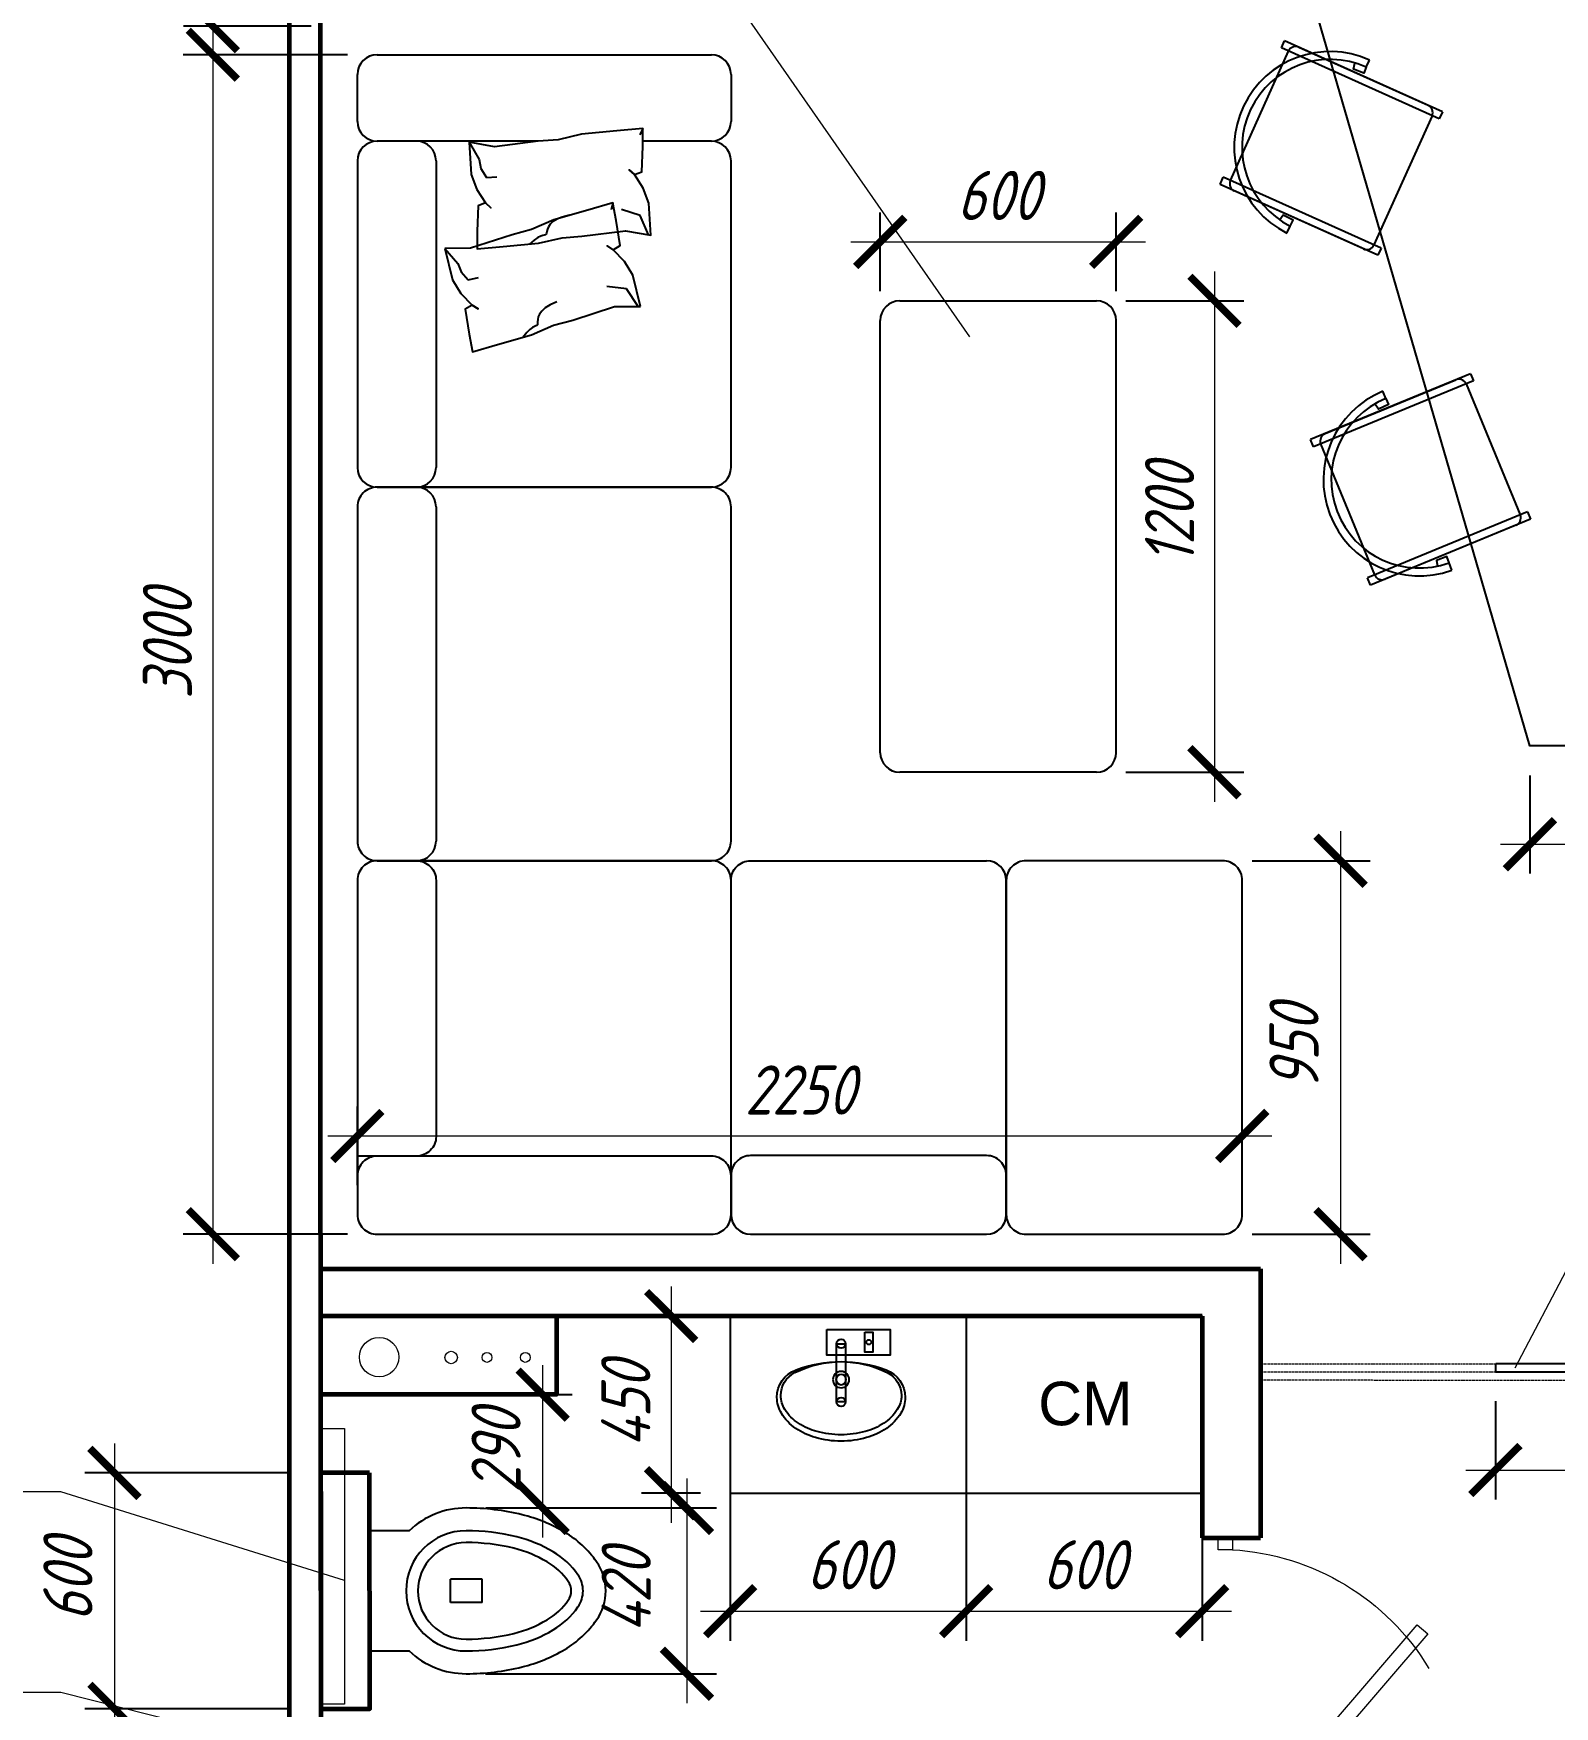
# Model space of a CAD drawing. Header units: millimetres. Extents: x 653176 to 972033, y 753746 to 925850.
# Drawn here: x 747950 to 751817, y 785690 to 789945 of the extents above; entities that cross this region are included whole.
import ezdxf

# ---------------------------------------------------------------- set-up
doc = ezdxf.new("R2010")
doc.units = ezdxf.units.MM
doc.header["$LTSCALE"] = 10
for name, pattern in [('HIDDEN', [0.375, 0.25, -0.125]), ('HIDDEN2', [0.1875, 0.125, -0.0625]), ('Воздушная', [3.96875, 2.38125, -1.5875])]:
    doc.linetypes.add(name, pattern=pattern)
doc.layers.get('0').update_dxf_attribs({"color": 65, "lineweight": 25})
for name, color, linetype, lineweight in [('A-FLOR-OVHD', 8, 'Воздушная', 18), ('wall', 95, 'Continuous', 60), ('двери', 202, 'Continuous', 9), ('МЕБ', 255, 'Continuous', 20), ('проем', 252, 'Continuous', 13), ('размh150', 7, 'Continuous', 9), ('размеры', 250, 'Continuous', 0)]:
    doc.layers.add(name, color=color, linetype=linetype, lineweight=lineweight)
doc.layers.add('Mebel', color=7, linetype='Continuous')
doc.layers.add('Мебель', color=7, linetype='Continuous')
doc.styles.get("Standard").update_dxf_attribs({"font": 'arial.ttf', "height": 150})
doc.styles.add('ГОСТ тип А', font='gost_a.shx', dxfattribs={"oblique": 15, "height": 125})
doc.dimstyles.new('ГОСТ тип А', dxfattribs={"dimtxt": 125, "dimasz": 125, "dimexe": 75, "dimexo": 75, "dimgap": 50, "dimtad": 1, "dimdec": 0, "dimrnd": 5, "dimtxsty": 'ГОСТ тип А', "dimblk": 'ARCHTICK', "dimcen": 50, "dimdle": 75, "dimadec": 0, "dimazin": 0, "dimtfac": 1, "dimtdec": 0, "dimtmove": 1, "dimatfit": 2, "dimfxl": 1, "dimlwd": 9, "dimarcsym": 0})

# ---------------------------------------------------------------- blocks, each defined once
blk = doc.blocks.new('дверь')
at = {"layer": 'двери'}
for points in [[(563764, 910696.3), (563734.1, 910696.5), (563733.9, 910660.6), (563763.8, 910660.5)], [(564498, 910655), (563953.4, 910189.8), (563976.6, 910162.5), (564521.3, 910627.8)], [(564533.9, 910690.7), (564498.1, 910690.8), (564498, 910655), (564533.8, 910654.9)]]:
    blk.add_lwpolyline(points, close=True, dxfattribs=at)
blk.add_arc((564389.3, 910695.5), 626.4, 183.2052, 238.7851, dxfattribs=at)
blk = doc.blocks.new('трубы')
at = {"layer": 'проем'}
blk.add_circle((360852.3, 904012.3), 50, dxfattribs=at)
blk = doc.blocks.new('_ARCHTICK')
at = {"color": 0, "linetype": 'ByBlock', "ltscale": 50, "const_width": 0.15}
blk.add_lwpolyline([(-0.5, -0.5), (0.5, 0.5)], dxfattribs=at)
blk = doc.blocks.new('*D695')
at = {"layer": 'Defpoints', "color": 0, "lineweight": 90, "transparency": 16777216}
for p in [(748730.3, 790963.7), (748405.8, 789963.7), (748730.6, 789963.7)]:
    blk.add_point(p, dxfattribs=at)
at = {"layer": 'размh150', "color": 0, "lineweight": 9, "transparency": 16777216}
blk.add_line((748405.8, 791038.7), (748405.8, 789888.7), dxfattribs=at)
at = {"layer": 'размh150', "color": 0, "lineweight": -2, "transparency": 16777216}
for p, q in [((748655.3, 790963.7), (748330.8, 790963.7)), ((748655.6, 789963.7), (748330.8, 789963.7))]:
    blk.add_line(p, q, dxfattribs=at)
at = {"layer": 'размh150', "color": 0, "lineweight": 9, "transparency": 16777216, "xscale": 125, "yscale": 125, "zscale": 125}
for p, rotation in [((748405.8, 790963.7), 90), ((748405.8, 789963.7), 270)]:
    blk.add_blockref('_ARCHTICK', p, dxfattribs=dict(at, rotation=rotation))
at = {"layer": 'размh150', "color": 0, "transparency": 16777216, "insert": (748293, 790463.7), "char_height": 125, "attachment_point": 5, "rotation": 90, "style": 'ГОСТ тип А'}
blk.add_mtext('1000', dxfattribs=at)
blk = doc.blocks.new('*D696')
at = {"layer": 'Defpoints', "color": 0, "lineweight": 90, "transparency": 16777216}
for p in [(748823.3, 789891.1), (748405.6, 786891.1), (748823.3, 786891.1)]:
    blk.add_point(p, dxfattribs=at)
at = {"layer": 'размh150', "color": 0, "lineweight": 9, "transparency": 16777216}
blk.add_line((748405.6, 789966.1), (748405.6, 786816.1), dxfattribs=at)
at = {"layer": 'размh150', "color": 0, "lineweight": -2, "transparency": 16777216}
for p, q in [((748748.3, 789891.1), (748330.6, 789891.1)), ((748748.3, 786891.1), (748330.6, 786891.1))]:
    blk.add_line(p, q, dxfattribs=at)
at = {"layer": 'размh150', "color": 0, "lineweight": 9, "transparency": 16777216, "xscale": 125, "yscale": 125, "zscale": 125}
for p, rotation in [((748405.6, 789891.1), 90), ((748405.6, 786891.1), 270)]:
    blk.add_blockref('_ARCHTICK', p, dxfattribs=dict(at, rotation=rotation))
at = {"layer": 'размh150', "color": 0, "transparency": 16777216, "insert": (748290.2, 788391.1), "char_height": 125, "attachment_point": 5, "rotation": 90, "style": 'ГОСТ тип А'}
blk.add_mtext('3000', dxfattribs=at)
blk = doc.blocks.new('*D698')
at = {"layer": 'Defpoints', "color": 0, "lineweight": 90, "transparency": 16777216}
for p in [(749721.1, 786332.2), (750321.1, 786333.1), (750321.1, 785932.4)]:
    blk.add_point(p, dxfattribs=at)
at = {"layer": 'размh150', "color": 0, "lineweight": -2, "transparency": 16777216}
for p, q in [((749721.1, 786257.2), (749721.1, 785857.4)), ((750321.1, 786258.1), (750321.1, 785857.4))]:
    blk.add_line(p, q, dxfattribs=at)
at = {"layer": 'размh150', "color": 0, "lineweight": 9, "transparency": 16777216}
blk.add_line((749646.1, 785932.4), (750396.1, 785932.4), dxfattribs=at)
at = {"layer": 'размh150', "color": 0, "lineweight": 9, "transparency": 16777216, "xscale": 125, "yscale": 125, "zscale": 125, "rotation": 180}
blk.add_blockref('_ARCHTICK', (749721.1, 785932.4), dxfattribs=at)
at = {"layer": 'размh150', "color": 0, "lineweight": 9, "transparency": 16777216, "xscale": 125, "yscale": 125, "zscale": 125}
blk.add_blockref('_ARCHTICK', (750321.1, 785932.4), dxfattribs=at)
at = {"layer": 'размh150', "color": 0, "transparency": 16777216, "insert": (750021.1, 786050.6), "char_height": 125, "attachment_point": 5, "style": 'ГОСТ тип А'}
blk.add_mtext('600', dxfattribs=at)
blk = doc.blocks.new('*D702')
at = {"layer": 'Defpoints', "color": 0, "lineweight": 90, "transparency": 16777216}
for p in [(749027.9, 786483.1), (749025.1, 786194.9), (749244.1, 786194.9)]:
    blk.add_point(p, dxfattribs=at)
at = {"layer": 'размh150', "color": 0, "lineweight": 9, "transparency": 16777216}
blk.add_line((749244.1, 786558.1), (749244.1, 786119.9), dxfattribs=at)
at = {"layer": 'размh150', "color": 0, "lineweight": -2, "transparency": 16777216}
for p, q in [((749102.9, 786483.1), (749319.1, 786483.1)), ((749100.1, 786194.9), (749319.1, 786194.9))]:
    blk.add_line(p, q, dxfattribs=at)
at = {"layer": 'размh150', "color": 0, "lineweight": 9, "transparency": 16777216, "xscale": 125, "yscale": 125, "zscale": 125}
for p, rotation in [((749244.1, 786483.1), 90), ((749244.1, 786194.9), 270)]:
    blk.add_blockref('_ARCHTICK', p, dxfattribs=dict(at, rotation=rotation))
at = {"layer": 'размh150', "color": 0, "transparency": 16777216, "insert": (749125.8, 786339), "char_height": 125, "attachment_point": 5, "rotation": 90, "style": 'ГОСТ тип А'}
blk.add_mtext('290', dxfattribs=at)
blk = doc.blocks.new('*D703')
at = {"layer": 'Defpoints', "color": 0, "lineweight": 90, "transparency": 16777216}
for p in [(749025.1, 786194.9), (749023.8, 785773.4), (749611.1, 785773.4)]:
    blk.add_point(p, dxfattribs=at)
at = {"layer": 'размh150', "color": 0, "lineweight": 9, "transparency": 16777216}
blk.add_line((749611.1, 786269.9), (749611.1, 785698.4), dxfattribs=at)
at = {"layer": 'размh150', "color": 0, "lineweight": -2, "transparency": 16777216}
for p, q in [((749100.1, 786194.9), (749686.1, 786194.9)), ((749098.8, 785773.4), (749686.1, 785773.4))]:
    blk.add_line(p, q, dxfattribs=at)
at = {"layer": 'размh150', "color": 0, "lineweight": 9, "transparency": 16777216, "xscale": 125, "yscale": 125, "zscale": 125}
for p, rotation in [((749611.1, 786194.9), 90), ((749611.1, 785773.4), 270)]:
    blk.add_blockref('_ARCHTICK', p, dxfattribs=dict(at, rotation=rotation))
at = {"layer": 'размh150', "color": 0, "transparency": 16777216, "insert": (749456.8, 785984.1), "char_height": 125, "attachment_point": 5, "rotation": 90, "style": 'ГОСТ тип А'}
blk.add_mtext('420', dxfattribs=at)
blk = doc.blocks.new('*D707')
at = {"layer": 'Defpoints', "color": 0, "lineweight": 90, "transparency": 16777216}
for p in [(750973.3, 787841.1), (750973.3, 786891.1), (751273.3, 786891.1)]:
    blk.add_point(p, dxfattribs=at)
at = {"layer": 'размh150', "color": 0, "lineweight": 9, "transparency": 16777216}
blk.add_line((751273.3, 787916.1), (751273.3, 786816.1), dxfattribs=at)
at = {"layer": 'размh150', "color": 0, "lineweight": -2, "transparency": 16777216}
for p, q in [((751048.3, 787841.1), (751348.3, 787841.1)), ((751048.3, 786891.1), (751348.3, 786891.1))]:
    blk.add_line(p, q, dxfattribs=at)
at = {"layer": 'размh150', "color": 0, "lineweight": 9, "transparency": 16777216, "xscale": 125, "yscale": 125, "zscale": 125}
for p, rotation in [((751273.3, 787841.1), 90), ((751273.3, 786891.1), 270)]:
    blk.add_blockref('_ARCHTICK', p, dxfattribs=dict(at, rotation=rotation))
at = {"layer": 'размh150', "color": 0, "transparency": 16777216, "insert": (751154.9, 787366.1), "char_height": 125, "attachment_point": 5, "rotation": 90, "style": 'ГОСТ тип А'}
blk.add_mtext('950', dxfattribs=at)
blk = doc.blocks.new('*D708')
at = {"layer": 'Defpoints', "color": 0, "lineweight": 90, "transparency": 16777216}
for p in [(750652.7, 789264.9), (750652.7, 788065.9), (750952.7, 788065.9)]:
    blk.add_point(p, dxfattribs=at)
at = {"layer": 'размh150', "color": 0, "lineweight": 9, "transparency": 16777216}
blk.add_line((750952.7, 789339.9), (750952.7, 787990.9), dxfattribs=at)
at = {"layer": 'размh150', "color": 0, "lineweight": -2, "transparency": 16777216}
for p, q in [((750727.7, 789264.9), (751027.7, 789264.9)), ((750727.7, 788065.9), (751027.7, 788065.9))]:
    blk.add_line(p, q, dxfattribs=at)
at = {"layer": 'размh150', "color": 0, "lineweight": 9, "transparency": 16777216, "xscale": 125, "yscale": 125, "zscale": 125}
for p, rotation in [((750952.7, 789264.9), 90), ((750952.7, 788065.9), 270)]:
    blk.add_blockref('_ARCHTICK', p, dxfattribs=dict(at, rotation=rotation))
at = {"layer": 'размh150', "color": 0, "transparency": 16777216, "insert": (750838.5, 788722.9), "char_height": 125, "attachment_point": 5, "rotation": 90, "style": 'ГОСТ тип А'}
blk.add_mtext('1200', dxfattribs=at)
blk = doc.blocks.new('*D709')
at = {"layer": 'Defpoints', "color": 0, "lineweight": 90, "transparency": 16777216}
for p in [(750702.7, 789414.9), (750102.8, 789214.9), (750702.7, 789214.9)]:
    blk.add_point(p, dxfattribs=at)
at = {"layer": 'размh150', "color": 0, "lineweight": -2, "transparency": 16777216}
for p, q in [((750102.8, 789289.9), (750102.8, 789489.9)), ((750702.7, 789289.9), (750702.7, 789489.9))]:
    blk.add_line(p, q, dxfattribs=at)
at = {"layer": 'размh150', "color": 0, "lineweight": 9, "transparency": 16777216}
blk.add_line((750027.8, 789414.9), (750777.7, 789414.9), dxfattribs=at)
at = {"layer": 'размh150', "color": 0, "lineweight": 9, "transparency": 16777216, "xscale": 125, "yscale": 125, "zscale": 125, "rotation": 180}
blk.add_blockref('_ARCHTICK', (750102.8, 789414.9), dxfattribs=at)
at = {"layer": 'размh150', "color": 0, "lineweight": 9, "transparency": 16777216, "xscale": 125, "yscale": 125, "zscale": 125}
blk.add_blockref('_ARCHTICK', (750702.7, 789414.9), dxfattribs=at)
at = {"layer": 'размh150', "color": 0, "transparency": 16777216, "insert": (750402.8, 789533.1), "char_height": 125, "attachment_point": 5, "style": 'ГОСТ тип А'}
blk.add_mtext('600', dxfattribs=at)
blk = doc.blocks.new('*D710')
at = {"layer": 'Defpoints', "color": 0, "lineweight": 90, "transparency": 16777216}
for p in [(749721.1, 786683.1), (749571.1, 786232.2), (749721.1, 786232.2)]:
    blk.add_point(p, dxfattribs=at)
at = {"layer": 'размh150', "color": 0, "lineweight": 9, "transparency": 16777216}
blk.add_line((749571.1, 786758.1), (749571.1, 786157.2), dxfattribs=at)
at = {"layer": 'размh150', "color": 0, "lineweight": -2, "transparency": 16777216}
for p, q in [((749646.1, 786683.1), (749496.1, 786683.1)), ((749646.1, 786232.2), (749496.1, 786232.2))]:
    blk.add_line(p, q, dxfattribs=at)
at = {"layer": 'размh150', "color": 0, "lineweight": 9, "transparency": 16777216, "xscale": 125, "yscale": 125, "zscale": 125}
for p, rotation in [((749571.1, 786683.1), 90), ((749571.1, 786232.2), 270)]:
    blk.add_blockref('_ARCHTICK', p, dxfattribs=dict(at, rotation=rotation))
at = {"layer": 'размh150', "color": 0, "transparency": 16777216, "insert": (749455.7, 786457.6), "char_height": 125, "attachment_point": 5, "rotation": 90, "style": 'ГОСТ тип А'}
blk.add_mtext('450', dxfattribs=at)
blk = doc.blocks.new('*D711')
at = {"layer": 'Defpoints', "color": 0, "lineweight": 90, "transparency": 16777216}
for p in [(751755, 788133.2), (752354.9, 788133.2), (752354.9, 787883.2)]:
    blk.add_point(p, dxfattribs=at)
at = {"layer": 'размh150', "color": 0, "lineweight": -2, "transparency": 16777216}
for p, q in [((751755, 788058.2), (751755, 787808.2)), ((752354.9, 788058.2), (752354.9, 787808.2))]:
    blk.add_line(p, q, dxfattribs=at)
at = {"layer": 'размh150', "color": 0, "lineweight": 9, "transparency": 16777216}
blk.add_line((751680, 787883.2), (752429.9, 787883.2), dxfattribs=at)
at = {"layer": 'размh150', "color": 0, "lineweight": 9, "transparency": 16777216, "xscale": 125, "yscale": 125, "zscale": 125, "rotation": 180}
blk.add_blockref('_ARCHTICK', (751755, 787883.2), dxfattribs=at)
at = {"layer": 'размh150', "color": 0, "lineweight": 9, "transparency": 16777216, "xscale": 125, "yscale": 125, "zscale": 125}
blk.add_blockref('_ARCHTICK', (752354.9, 787883.2), dxfattribs=at)
at = {"layer": 'размh150', "color": 0, "transparency": 16777216, "insert": (752042.4, 788001.5), "char_height": 125, "attachment_point": 5, "style": 'ГОСТ тип А'}
blk.add_mtext('600', dxfattribs=at)
blk = doc.blocks.new('*D727')
at = {"layer": 'Defpoints', "color": 0, "lineweight": 90, "transparency": 16777216}
for p in [(748680.1, 786284.1), (748155.4, 785684.1), (748680.6, 785684.1)]:
    blk.add_point(p, dxfattribs=at)
at = {"layer": 'размh150', "color": 0, "lineweight": 9, "transparency": 16777216}
blk.add_line((748155.4, 786359.1), (748155.4, 785609.1), dxfattribs=at)
at = {"layer": 'размh150', "color": 0, "lineweight": -2, "transparency": 16777216}
for p, q in [((748605.1, 786284.1), (748080.4, 786284.1)), ((748605.6, 785684.1), (748080.4, 785684.1))]:
    blk.add_line(p, q, dxfattribs=at)
at = {"layer": 'размh150', "color": 0, "lineweight": 9, "transparency": 16777216, "xscale": 125, "yscale": 125, "zscale": 125}
for p, rotation in [((748155.4, 786284.1), 90), ((748155.4, 785684.1), 270)]:
    blk.add_blockref('_ARCHTICK', p, dxfattribs=dict(at, rotation=rotation))
at = {"layer": 'размh150', "color": 0, "transparency": 16777216, "insert": (748037.1, 786011.4), "char_height": 125, "attachment_point": 5, "rotation": 90, "style": 'ГОСТ тип А'}
blk.add_mtext('600', dxfattribs=at)
blk = doc.blocks.new('*D728')
at = {"layer": 'Defpoints', "color": 0, "lineweight": 90, "transparency": 16777216}
for p in [(751667.1, 786541.3), (752667.1, 786541.3), (752667.1, 786291.4)]:
    blk.add_point(p, dxfattribs=at)
at = {"layer": 'размh150', "color": 0, "lineweight": -2, "transparency": 16777216}
for p, q in [((751667.1, 786466.3), (751667.1, 786216.4)), ((752667.1, 786466.3), (752667.1, 786216.4))]:
    blk.add_line(p, q, dxfattribs=at)
at = {"layer": 'размh150', "color": 0, "lineweight": 9, "transparency": 16777216}
blk.add_line((751592.1, 786291.4), (752742.1, 786291.4), dxfattribs=at)
at = {"layer": 'размh150', "color": 0, "lineweight": 9, "transparency": 16777216, "xscale": 125, "yscale": 125, "zscale": 125, "rotation": 180}
blk.add_blockref('_ARCHTICK', (751667.1, 786291.4), dxfattribs=at)
at = {"layer": 'размh150', "color": 0, "lineweight": 9, "transparency": 16777216, "xscale": 125, "yscale": 125, "zscale": 125}
blk.add_blockref('_ARCHTICK', (752667.1, 786291.4), dxfattribs=at)
at = {"layer": 'размh150', "color": 0, "transparency": 16777216, "insert": (752167.1, 786404.1), "char_height": 125, "attachment_point": 5, "style": 'ГОСТ тип А'}
blk.add_mtext('1000', dxfattribs=at)
blk = doc.blocks.new('*D730')
at = {"layer": 'Defpoints', "color": 0, "lineweight": 90, "transparency": 16777216}
for p in [(751023.3, 787141.1), (748773.3, 786941.1), (751023.3, 786941.1)]:
    blk.add_point(p, dxfattribs=at)
at = {"layer": 'размh150', "color": 0, "lineweight": -2, "transparency": 16777216}
for p, q in [((748773.3, 787016.1), (748773.3, 787216.1)), ((751023.3, 787016.1), (751023.3, 787216.1))]:
    blk.add_line(p, q, dxfattribs=at)
at = {"layer": 'размh150', "color": 0, "lineweight": 9, "transparency": 16777216}
blk.add_line((748698.3, 787141.1), (751098.3, 787141.1), dxfattribs=at)
at = {"layer": 'размh150', "color": 0, "lineweight": 9, "transparency": 16777216, "xscale": 125, "yscale": 125, "zscale": 125, "rotation": 180}
blk.add_blockref('_ARCHTICK', (748773.3, 787141.1), dxfattribs=at)
at = {"layer": 'размh150', "color": 0, "lineweight": 9, "transparency": 16777216, "xscale": 125, "yscale": 125, "zscale": 125}
blk.add_blockref('_ARCHTICK', (751023.3, 787141.1), dxfattribs=at)
at = {"layer": 'размh150', "color": 0, "transparency": 16777216, "insert": (749898.3, 787258), "char_height": 125, "attachment_point": 5, "style": 'ГОСТ тип А'}
blk.add_mtext('2250', dxfattribs=at)
blk = doc.blocks.new('*D779')
at = {"layer": 'Defpoints', "color": 0, "lineweight": 90, "transparency": 16777216}
for p in [(750321.1, 786232.2), (750921.1, 786232.2), (750921.1, 785932.4)]:
    blk.add_point(p, dxfattribs=at)
at = {"layer": 'размh150', "color": 0, "lineweight": -2, "transparency": 16777216}
for p, q in [((750321.1, 786157.2), (750321.1, 785857.4)), ((750921.1, 786157.2), (750921.1, 785857.4))]:
    blk.add_line(p, q, dxfattribs=at)
at = {"layer": 'размh150', "color": 0, "lineweight": 9, "transparency": 16777216}
blk.add_line((750246.1, 785932.4), (750996.1, 785932.4), dxfattribs=at)
at = {"layer": 'размh150', "color": 0, "lineweight": 9, "transparency": 16777216, "xscale": 125, "yscale": 125, "zscale": 125, "rotation": 180}
blk.add_blockref('_ARCHTICK', (750321.1, 785932.4), dxfattribs=at)
at = {"layer": 'размh150', "color": 0, "lineweight": 9, "transparency": 16777216, "xscale": 125, "yscale": 125, "zscale": 125}
blk.add_blockref('_ARCHTICK', (750921.1, 785932.4), dxfattribs=at)
at = {"layer": 'размh150', "color": 0, "transparency": 16777216, "insert": (750621.1, 786050.6), "char_height": 125, "attachment_point": 5, "style": 'ГОСТ тип А'}
blk.add_mtext('600', dxfattribs=at)
blk = doc.blocks.new('*D791')
at = {"layer": 'Defpoints', "color": 0, "lineweight": 90, "transparency": 16777216}
for p in [(751734.7, 791583.7), (759179.9, 791583.7), (753939.7, 784518.7)]:
    blk.add_point(p, dxfattribs=at)
at = {"layer": 'размеры', "color": 0, "lineweight": 9, "transparency": 16777216}
blk.add_line((759179.9, 784443.7), (759179.9, 791658.7), dxfattribs=at)
at = {"layer": 'размеры', "color": 0, "lineweight": -2, "transparency": 16777216}
for p, q in [((751809.7, 791583.7), (759254.9, 791583.7)), ((754014.7, 784518.7), (759254.9, 784518.7))]:
    blk.add_line(p, q, dxfattribs=at)
at = {"layer": 'размеры', "color": 0, "lineweight": 9, "transparency": 16777216, "xscale": 125, "yscale": 125, "zscale": 125}
for p, rotation in [((759179.9, 791583.7), 90), ((759179.9, 784518.7), 270)]:
    blk.add_blockref('_ARCHTICK', p, dxfattribs=dict(at, rotation=rotation))
at = {"layer": 'размеры', "color": 0, "lineweight": 90, "transparency": 16777216, "insert": (759067.4, 788051.2), "char_height": 125, "attachment_point": 5, "rotation": 90, "style": 'ГОСТ тип А'}
blk.add_mtext('7065', dxfattribs=at)

msp = doc.modelspace()

# ---------------------------------------------------------------- linework, layer by layer
at = {"layer": 'A-FLOR-OVHD', "linetype": 'HIDDEN', "lineweight": 9}
for p, q in [((751069.6, 786561.3), (754000.3, 786561.3)), ((751069.6, 786541.3), (754000.3, 786541.3)), ((751069.6, 786541.3), (754000.3, 786541.3)), ((752909.7, 786518.7), (751069.6, 786519.7))]:
    msp.add_line(p, q, dxfattribs=at)
at = {"layer": 'Mebel', "linetype": 'ByBlock'}
for p, q in [((748679.7, 789193.1), (748679.7, 789298.1)), ((748679.7, 789193), (748679.7, 787753)), ((748679.8, 786833.1), (748679.7, 787753))]:
    msp.add_line(p, q, dxfattribs=at)
at = {"layer": 'wall'}
for p, q in [((748679.7, 786893.7), (748680.7, 784519.7)), ((748679.8, 786803.1), (751069.8, 786803.1)), ((751069.8, 786803.1), (751069.4, 786118.7)), ((750921.1, 786683.1), (750921.1, 786118.6)), ((750921.1, 786118.6), (751069.4, 786118.7))]:
    msp.add_line(p, q, dxfattribs=at)
for points in [[(752029.7, 784518.7), (752029.7, 784268.7), (748600.7, 784268.7), (748600.7, 791983.7)], [(748679.7, 786893.7), (748679.7, 790153.7), (748729.7, 790153.7), (748729.7, 790503.7), (748689.7, 790503.7), (748689.7, 791583.7), (749434.7, 791583.7)], [(749279.8, 786683.1), (748679.8, 786682.8)]]:
    msp.add_lwpolyline(points, dxfattribs=at)
msp.add_lwpolyline([(748804, 786284.1), (748679.6, 786284.1), (748680.6, 785684.1), (748805, 785684.1)], close=True, dxfattribs=at)
at = {"layer": 'МЕБ'}
for points in [[(750330.6, 789173.2), (749743.7, 790016.1), (751039.7, 790016.1)], [(751717.7, 786551.7), (751993.9, 787076.9), (753969.8, 787076.9)], [(748740.2, 786010.6), (748018.9, 786236), (745999.9, 786236)], [(748994.5, 785479.1), (748018.9, 785725.3), (745999.9, 785725.3)]]:
    msp.add_lwpolyline(points, dxfattribs=at)
at = {"layer": 'Мебель', "color": 4, "linetype": 'Continuous', "ltscale": 0.5}
for p, q in [((750993.2, 789571.4), (751141, 789900.1)), ((751167.4, 789910.1), (751495.8, 789762.4)), ((748823.3, 789891.1), (749673.3, 789891.1)), ((748773.3, 789721.1), (748773.3, 789841.1)), ((749723.3, 789841.1), (749723.3, 789721.1)), ((751505.9, 789736), (751358.1, 789407.3)), ((749498.8, 789703.1), (749491.2, 789686.9)), ((749232.7, 789670.9), (748823.3, 789671.1)), ((749057.4, 789668.5), (749083.2, 789624.2)), ((749673.3, 789671.1), (749499, 789671.1)), ((748773.3, 789621.1), (748773.3, 788841.1)), ((748973.3, 789621.1), (748973.3, 788841.1)), ((749083.2, 789624.2), (749087.2, 789601.9)), ((749087.2, 789601.9), (749101.4, 789579.1)), ((749723.3, 788841.1), (749723.3, 789621.1)), ((749101.4, 789579.1), (749127.8, 789580.2)), ((749422.7, 789513.9), (749418.3, 789496.6)), ((751331.6, 789397.3), (751003.2, 789544.9)), ((749492.4, 789482.1), (749444.6, 789497.1)), ((749513.4, 789432.9), (749492.4, 789482.1)), ((748995.3, 789398.5), (749028.8, 789359.7)), ((749028.8, 789359.7), (749036.9, 789338.5)), ((749036.9, 789338.5), (749055, 789318.7)), ((749055, 789318.7), (749080.9, 789324.6)), ((749457.3, 789295.6), (749407.6, 789301.4)), ((749486.9, 789251), (749457.3, 789295.6)), ((750152.8, 789264.9), (750652.7, 789264.9)), ((750102.8, 788115.9), (750102.8, 789214.9)), ((750702.7, 788115.9), (750702.7, 789214.9)), ((751233.9, 788927.3), (751566.8, 789064.5)), ((751592.9, 789053.6), (751730.2, 788720.5)), ((751360.3, 788568), (751223, 788901.2)), ((748823.3, 788791.1), (749673.3, 788791.1)), ((748823.3, 788791.1), (748923.3, 788791.1)), ((748923.3, 788791.1), (748823.3, 788791.1)), ((748973.3, 788741.1), (748973.3, 787891.1)), ((751719.3, 788694.3), (751386.4, 788557.1)), ((750652.7, 788065.9), (750152.8, 788065.9)), ((750423.3, 786941.1), (750423.3, 787791.1)), ((749773.3, 786891.1), (750373.3, 786891.1)), ((749010.2, 785954.1), (749010.2, 786014.1)), ((749090.2, 786014.1), (749010.2, 786014.1)), ((749090.2, 785954.1), (749090.2, 786014.1)), ((749090.2, 785954.1), (749010.2, 785954.1))]:
    msp.add_line(p, q, dxfattribs=at)
at = {"layer": 'Мебель'}
msp.add_line((748804.5, 785831.2), (748804.5, 786137), dxfattribs=at)
at = {"layer": 'Мебель', "color": 4, "linetype": 'Continuous', "ltscale": 0.5}
for points in [[(751729.9, 790463.7), (752004.9, 790463.7), (752004.9, 790113.7), (752354.9, 790113.7), (752354.9, 788133.2), (751755, 788133.2), (750931.7, 790963.7), (748730.6, 790963.7), (748730.6, 791563.7), (751729.9, 791563.7)], [(749057.4, 789668.5), (749062.4, 789586.6), (749076.8, 789548.5), (749099.2, 789514), (749112.5, 789501.7), (749099.2, 789514), (749080.1, 789506.8), (749078, 789442.2), (749078.2, 789397.1), (749144, 789403.1), (749233.7, 789411.6), (749293.7, 789425.6), (749344.3, 789429.3), (749454.8, 789443.5), (749519.7, 789431.7), (749514.7, 789513.6), (749500.2, 789551.7), (749477.9, 789586.2), (749464.5, 789598.6), (749477.9, 789586.2), (749496.9, 789593.5), (749499, 789658), (749498.8, 789703.1), (749433, 789697.1), (749343.3, 789688.6), (749283.4, 789674.6), (749232.7, 789670.9), (749122.2, 789656.7)], [(749991.8, 786612.7), (750014.8, 786612.7), (750014.8, 786464.6), (749991.8, 786464.6)]]:
    msp.add_lwpolyline(points, close=True, dxfattribs=at)
for points in [[(751122.8, 789908.3), (751131, 789926.5)], [(751524.1, 789727.8), (751122.8, 789908.3)], [(751532.3, 789746), (751131, 789926.5)], [(751338.5, 789859.2), (751332.4, 789843.7), (751305.9, 789854.2), (751309.8, 789869.9)], [(751338.5, 789859.2), (751346.7, 789877.5)], [(751532.3, 789746), (751524.1, 789727.8)], [(750966.8, 789561.3), (750975, 789579.6)], [(751368.1, 789380.9), (750966.8, 789561.3)], [(751376.3, 789399.1), (750975, 789579.6)], [(749493.3, 789251), (749473.3, 789330.6), (749452.1, 789365.4), (749423.7, 789395.2), (749408.3, 789404.8), (749423.7, 789395.2), (749441.1, 789405.8), (749431.3, 789469.6), (749422.7, 789513.9), (749359.2, 789495.9), (749272.6, 789470.9), (749216.3, 789446.1)], [(751145.5, 789455.1), (751153.1, 789470), (751127.7, 789482.9), (751119.3, 789470.7)], [(749216.3, 789446.1), (749167.1, 789433.2), (749061.2, 789398.8), (748995.3, 789398.5)], [(751136.5, 789437.3), (751145.5, 789455.1)], [(748995.3, 789398.5), (749015.3, 789318.8), (749036.5, 789284.1), (749064.9, 789254.3), (749080.3, 789244.7), (749064.9, 789254.3), (749047.5, 789243.7), (749057.3, 789179.9), (749065.9, 789135.6), (749129.4, 789153.6), (749216, 789178.5), (749272.3, 789203.4)], [(751376.3, 789399.1), (751368.1, 789380.9)], [(749272.3, 789203.4), (749321.5, 789216.3), (749427.4, 789250.7), (749493.3, 789251)], [(751603.8, 789079.7), (751196.9, 788912.1)], [(751611.4, 789061.3), (751204.5, 788893.6)], [(751603.8, 789079.7), (751611.4, 789061.3)], [(751388.4, 789016.7), (751395.4, 789001.6), (751369.6, 788989.5), (751360.9, 789003.1)], [(751388.3, 789016.7), (751380.7, 789035.2)], [(751204.5, 788893.6), (751196.9, 788912.1)], [(751748.7, 788728.1), (751341.8, 788560.4)], [(751756.3, 788709.6), (751349.4, 788541.9)], [(751748.7, 788728.1), (751756.3, 788709.6)], [(751549.4, 788598.9), (751543.8, 788614.6), (751517, 788605), (751520.1, 788590.5)], [(751556.2, 788580), (751549.4, 788598.9)], [(751349.4, 788541.9), (751341.8, 788560.4)]]:
    msp.add_lwpolyline(points, dxfattribs=at)
msp.add_lwpolyline([(749673.3, 788791.1), (748823.3, 788791.1, 0.414214), (748773.3, 788741.1), (748773.3, 787891.1, 0.414214), (748823.3, 787841.1), (749673.3, 787841.1, 0.414214), (749723.3, 787891.1), (749723.3, 788741.1, 0.414214)], format="xyb", close=True, dxfattribs=at)
for points in [[(749723.3, 786941.1), (749723.3, 787791.1, 0.414214), (749673.3, 787841.1), (748823.3, 787841.1, 0.414214), (748773.3, 787791.1), (748773.3, 786941.1, 0.414214), (748823.3, 786891.1), (749673.3, 786891.1, 0.414214), (749723.3, 786941.1), (749723.3, 787791.1, -0.414214), (749773.3, 787841.1), (750373.3, 787841.1)], [(748823.3, 787841.1), (748923.3, 787841.1, -0.414214), (748973.3, 787791.1), (748973.3, 787139.7, -0.414214), (748923.3, 787089.7), (748773.3, 787089.7)], [(751023.3, 787791.1, 0.414214), (750973.3, 787841.1), (750473.3, 787841.1, 0.414214), (750423.3, 787791.1), (750423.3, 786941.1, 0.414214), (750473.3, 786891.1), (750973.3, 786891.1, 0.414214), (751023.3, 786941.1), (751023.3, 787791.1)], [(749723.3, 786941.1), (749723.3, 787039.7, 0.414214), (749673.3, 787089.7), (748823.3, 787089.7, 0.414214), (748773.3, 787039.7), (748773.3, 786941.1)], [(750423.3, 786941.1), (750423.3, 787041.1, 0.414214), (750373.3, 787091.1), (749773.3, 787091.1, 0.414214), (749723.3, 787041.1), (749723.3, 786941.1)], [(748804.5, 785831.2), (748904.8, 785831.2, 0.192074), (749049.9, 785773.4, 0.060358), (749192.2, 785790.6, 0.073795), (749300.9, 785835.1, 0.106868), (749381.5, 785910.1, 0.153478), (749404.8, 785984.1, 0.153478), (749381.5, 786058.2, 0.106868), (749300.9, 786133.1, 0.073795), (749192.2, 786177.6, 0.060358), (749049.9, 786194.9, 0.192074), (748904.8, 786137), (748804.5, 786137)]]:
    msp.add_lwpolyline(points, format="xyb", dxfattribs=at)
at = {"layer": 'Мебель', "color": 4, "linetype": 'Continuous', "ltscale": 0.5, "extrusion": (0, 4.96129e-08, 1), "elevation": -65958264.1}
msp.add_lwpolyline([(749966.9, 786652.1), (750127.7, 786652.1), (750127.7, 786587.2), (749966.9, 786587.2)], close=True, dxfattribs=at)
at = {"layer": 'Мебель', "color": 4, "linetype": 'Continuous', "ltscale": 0.5, "elevation": -65958263.3}
msp.add_lwpolyline([(750063.6, 786641.7), (750084.1, 786641.7), (750084.1, 786591.4), (750063.6, 786591.4)], close=True, dxfattribs=at)
at = {"layer": 'Мебель', "linetype": 'HIDDEN2'}
msp.add_lwpolyline([(751667.1, 786541.3), (752667.1, 786541.3), (752667.1, 786561.3), (751667.1, 786561.3), (751667.1, 786541.3)], dxfattribs=at)
at = {"layer": 'Мебель', "color": 4, "linetype": 'Continuous', "ltscale": 0.5}
for centre, radius in [((750003.3, 786612.7), 11.5), ((750073.8, 786616.6, -65958263.3), 6.08), ((750003.3, 786464.6), 11.5)]:
    msp.add_circle(centre, radius, dxfattribs=at)
for centre, radius, start, end in [((751246.7, 789655), 244, 65.7864, 243.1576), ((751159.2, 789891.9), 20, 65.787, 155.787), ((748823.3, 789841.1), 50, 90, 180), ((749673.3, 789841.1), 50, 0, 90), ((751246.7, 789655), 224, 65.7864, 243.1576), ((751487.6, 789744.2), 20, 335.787, 65.787), ((748823.3, 789721.1), 50, 180, 270), ((749673.3, 789721.1), 50, 270, 0), ((748823.3, 789621.1), 50, 90, 180), ((748923.3, 789621.1), 50, 0, 90), ((749673.3, 789621.1), 50, 0, 90), ((751011.4, 789563.2), 20, 155.787, 245.787), ((751339.8, 789415.5), 20, 245.787, 335.787), ((750152.8, 789214.9), 50, 90, 180), ((750652.7, 789214.9), 50, 0, 90), ((751574.4, 789046), 20, 22.3971, 112.3971), ((751473.7, 788809.6), 244, 112.3965, 289.7677), ((751473.7, 788809.6), 224, 112.3965, 289.7677), ((751241.5, 788908.8), 20, 112.3971, 202.3971), ((748823.3, 788841.1), 50, 180, 270), ((748923.3, 788841.1), 50, 270, 0), ((749673.3, 788841.1), 50, 270, 0), ((748923.3, 788741.1), 50, 0, 90), ((751711.7, 788712.8), 20, 292.3971, 22.3971), ((751378.8, 788575.6), 20, 202.3971, 292.3971), ((750152.8, 788115.9), 50, 180, 270), ((750652.7, 788115.9), 50, 270, 0), ((748923.3, 787891.1), 50, 270, 0), ((750373.3, 787791.1), 50, 0, 90), ((749773.3, 786941.1), 50, 180, 270), ((750373.3, 786941.1), 50, 270, 0), ((749049.9, 785984.1), 152.9, 90, 270), ((749049.9, 785984.1), 122.9, 90, 270), ((749049.9, 785599), 538, 76.1838, 90), ((749049.9, 785599), 508, 76.1838, 90), ((749096.6, 785789.1), 342.2, 59.3018, 76.1838), ((749096.6, 785789.1), 312.2, 59.3018, 76.1838), ((749167.8, 785909), 202.8, 34.9022, 59.3018), ((749167.8, 785909), 172.8, 34.9022, 59.3018), ((749275.4, 785984.1), 71.6, 0, 34.9022), ((749275.4, 785984.1), 41.6, 0, 34.9022), ((749275.4, 785984.1), 41.6, 325.0978, 0), ((749275.4, 785984.1), 71.6, 325.0978, 0), ((749167.8, 786059.2), 172.8, 300.6982, 325.0978), ((749167.8, 786059.2), 202.8, 300.6982, 325.0978), ((749096.6, 786179.1), 312.2, 283.8162, 300.6982), ((749049.9, 786369.3), 508, 270, 283.8162), ((749096.6, 786179.1), 342.2, 283.8162, 300.6982), ((749049.9, 786369.3), 538, 270, 283.8162)]:
    msp.add_arc(centre, radius, start, end, dxfattribs=at)
at = {"layer": 'Мебель', "color": 4, "linetype": 'Continuous', "ltscale": 0.5, "extrusion": (0, 0, -1)}
for centre, major_axis, start_param, end_param in [((750003.2, 786306.1), (261, 0), 4.245624, 5.179154), ((750003.2, 786240.9), (326.2, 0), 4.354125, 5.070653), ((750003.2, 786240.9), (326.2, 0), 4.354125, 5.070653), ((749915.1, 786476.1), (75, 0), 3.141593, 4.354125), ((749915.1, 786476.1), (75, 0), 3.141593, 4.354125), ((749915.1, 786480.9), (65.2, 0), 3.141593, 4.245624), ((750003.2, 786521.4), (20.9, 0), 3.141593, 9.424778), ((750003.2, 786521.4), (13, 0), 3.141593, 9.424778), ((750091.3, 786476.1), (75, 0), -1.212532, 0), ((750091.3, 786476.1), (75, 0), -1.212532, 0), ((750091.3, 786480.9), (65.2, 0), -1.104031, 0), ((749917.5, 786476.1), (77.4, 0), 2.595929, 3.141593), ((749917.5, 786476.1), (77.4, 0), 2.595929, 3.141593), ((749916.3, 786480.9), (66.5, 0), 2.574702, 3.141593), ((749957.9, 786507.4), (115.7, 0), 2.147646, 2.574702), ((750048.5, 786507.4), (115.7, 0), 0.566891, 0.993947), ((750090.1, 786480.9), (66.5, 0), 0, 0.566891), ((750088.9, 786476.1), (77.4, 0), 0, 0.545664), ((750088.9, 786476.1), (77.4, 0), 0, 0.545664), ((749958.6, 786501), (125.5, 0), 2.16949, 2.595929), ((749958.6, 786501), (125.5, 0), 2.16949, 2.595929), ((749985.3, 786549.4), (165.9, 0), 1.834059, 2.147646), ((750021.1, 786549.4), (165.9, 0), 0.993947, 1.307534), ((750047.8, 786501), (125.5, 0), 0.545664, 0.972103), ((750047.8, 786501), (125.5, 0), 0.545664, 0.972103), ((749985.5, 786540.6), (173.3, 0), 1.8462, 2.16949), ((749985.5, 786540.6), (173.3, 0), 1.8462, 2.16949), ((750003.2, 786603), (238.3, 0), 1.570796, 1.8462), ((750003.2, 786603), (238.3, 0), 1.570796, 1.8462), ((750003.2, 786615.9), (234.8, 0), 1.570796, 1.834059), ((750003.2, 786615.9), (234.8, 0), 1.307534, 1.570796), ((750003.2, 786603), (238.3, 0), 1.295392, 1.570796), ((750003.2, 786603), (238.3, 0), 1.295392, 1.570796), ((750020.9, 786540.6), (173.3, 0), 0.972103, 1.295392), ((750020.9, 786540.6), (173.3, 0), 0.972103, 1.295392)]:
    msp.add_ellipse(centre, major_axis=major_axis, ratio=0.999769, start_param=start_param, end_param=end_param, dxfattribs=at)
at = {"layer": 'Мебель', "color": 4, "linetype": 'Continuous', "ltscale": 0.5}
for points in [[(749312.4, 789482.6), (749257.2, 789472.9), (749255.6, 789412.6), (749246.1, 789442.5), (749211, 789409.5)], [(749280.2, 789262.8), (749227.8, 789243.1), (749237.3, 789183.5), (749222.5, 789211.1), (749194.1, 789172.2)]]:
    msp.add_open_spline(points, degree=3, knots=[0, 0, 0, 0, 0.0438516, 0.100601, 0.100601, 0.100601, 0.100601], dxfattribs=at)
at = {"layer": 'проем'}
msp.add_lwpolyline([(748740.2, 786396.7), (748740.2, 785695.7), (748680.1, 785695.7), (748680.1, 786396.7)], close=True, dxfattribs=at)
for centre, radius in [((749011.8, 786577.7), 16), ((749102.8, 786577.7), 12.5), ((749200.1, 786577.7), 12.5)]:
    msp.add_circle(centre, radius, dxfattribs=at)

# ---------------------------------------------------------------- block references
at = {"layer": 'МЕБ'}
msp.add_blockref('трубы', (387976.1, -117433.7), dxfattribs=at)
at = {"layer": 'МЕБ', "xscale": -1, "rotation": 89.85059172131649}
msp.add_blockref('дверь', (1663125.7, 1347475.9), dxfattribs=at)

# ---------------------------------------------------------------- dimensions: what is measured, and where the dimension line sits
at = {"layer": 'размh150'}
for base, p1, p2, angle, picture, middle in [((748405.8, 789963.7), (748730.3, 790963.7), (748730.6, 789963.7), 90, '*D695', (748405.8, 790463.7)), ((748405.6, 786891.1), (748823.3, 789891.1), (748823.3, 786891.1), 90, '*D696', (748405.6, 788391.1)), ((750702.7, 789414.9), (750102.8, 789214.9), (750702.7, 789214.9), 180, '*D709', (750402.8, 789414.9)), ((750952.7, 788065.9), (750652.7, 789264.9), (750652.7, 788065.9), 90, '*D708', (750952.7, 788722.9)), ((752354.9, 787883.2), (751755, 788133.2), (752354.9, 788133.2), 180, '*D711', (752042.4, 787883.2)), ((751273.3, 786891.1), (750973.3, 787841.1), (750973.3, 786891.1), 90, '*D707', (751273.3, 787366.1)), ((751023.3, 787141.1), (748773.3, 786941.1), (751023.3, 786941.1), 180, '*D730', (749898.3, 787141.1)), ((749571.1, 786232.2), (749721.1, 786683.1), (749721.1, 786232.2), 90, '*D710', (749571.1, 786457.6)), ((749244.1, 786194.9), (749027.9, 786483.1), (749025.1, 786194.9), 90, '*D702', (749244.1, 786339)), ((752667.1, 786291.4), (751667.1, 786541.3), (752667.1, 786541.3), 180, '*D728', (752167.1, 786291.4)), ((748155.4, 785684.1), (748680.1, 786284.1), (748680.6, 785684.1), 90, '*D727', (748155.4, 786011.4)), ((750321.1, 785932.4), (749721.1, 786332.2), (750321.1, 786333.1), 180, '*D698', (750021.1, 785932.4)), ((749611.0826, 785773.3732), (749025.0564, 786194.874), (749023.8427, 785773.3732), 90, '*D703', (749571.0826, 785984.1166))]:
    dim = msp.add_linear_dim(base=base, p1=p1, p2=p2, angle=angle, dimstyle='ГОСТ тип А', dxfattribs=at)
    dim.commit()
    dim.dimension.update_dxf_attribs({"geometry": picture, "text_midpoint": middle, "dimtype": 160})
dim = msp.add_linear_dim(base=(750921.1, 785932.4), p1=(750321.1, 786232.2), p2=(750921.1, 786232.2), dimstyle='ГОСТ тип А', dxfattribs=at)
dim.commit()
dim.dimension.update_dxf_attribs({"geometry": '*D779', "text_midpoint": (750621.1, 786050.6)})
at = {"layer": 'размеры', "color": 1, "lineweight": 90}
dim = msp.add_linear_dim(base=(759179.9, 791583.7), p1=(753939.7, 784518.7), p2=(751734.7, 791583.7), angle=90, dimstyle='ГОСТ тип А', dxfattribs=at)
dim.commit()
dim.dimension.update_dxf_attribs({"geometry": '*D791', "text_midpoint": (759067.4, 788051.2)})

# ---------------------------------------------------------------- next in the draw order: texts
at = {"layer": 'Мебель', "color": 7, "linetype": 'HIDDEN', "ltscale": 0.5, "insert": (750504.4, 786515.9), "char_height": 110.647, "width": 307.432, "attachment_point": 1, "line_spacing_factor": 0.938532, "bg_fill": 3, "box_fill_scale": 1.25, "bg_fill_color": 0, "bg_fill_transparency": 0}
msp.add_mtext('{\\fArial|b0|i0|c204|p34;С\\fArial|b0|i0|c0|p34;M}', dxfattribs=at)

# ---------------------------------------------------------------- next in the draw order: linework, layer by layer
at = {"layer": 'wall'}
msp.add_lwpolyline([(750921.1, 786683.1), (749279.8, 786683.1), (749279.8, 786483.1), (748679.7, 786483.1)], dxfattribs=at)
at = {"layer": 'Мебель', "color": 4, "linetype": 'Continuous', "ltscale": 0.5}
for points in [[(749721.1, 786232.2), (750921.1, 786232.2), (750921.1, 786683.1), (749721.1, 786683.1)], [(750321.1, 786683.1), (750321.1, 786232.2), (750921.1, 786232.2), (750921.1, 786683.1)]]:
    msp.add_lwpolyline(points, close=True, dxfattribs=at)

doc.saveas('drawing.dxf')
